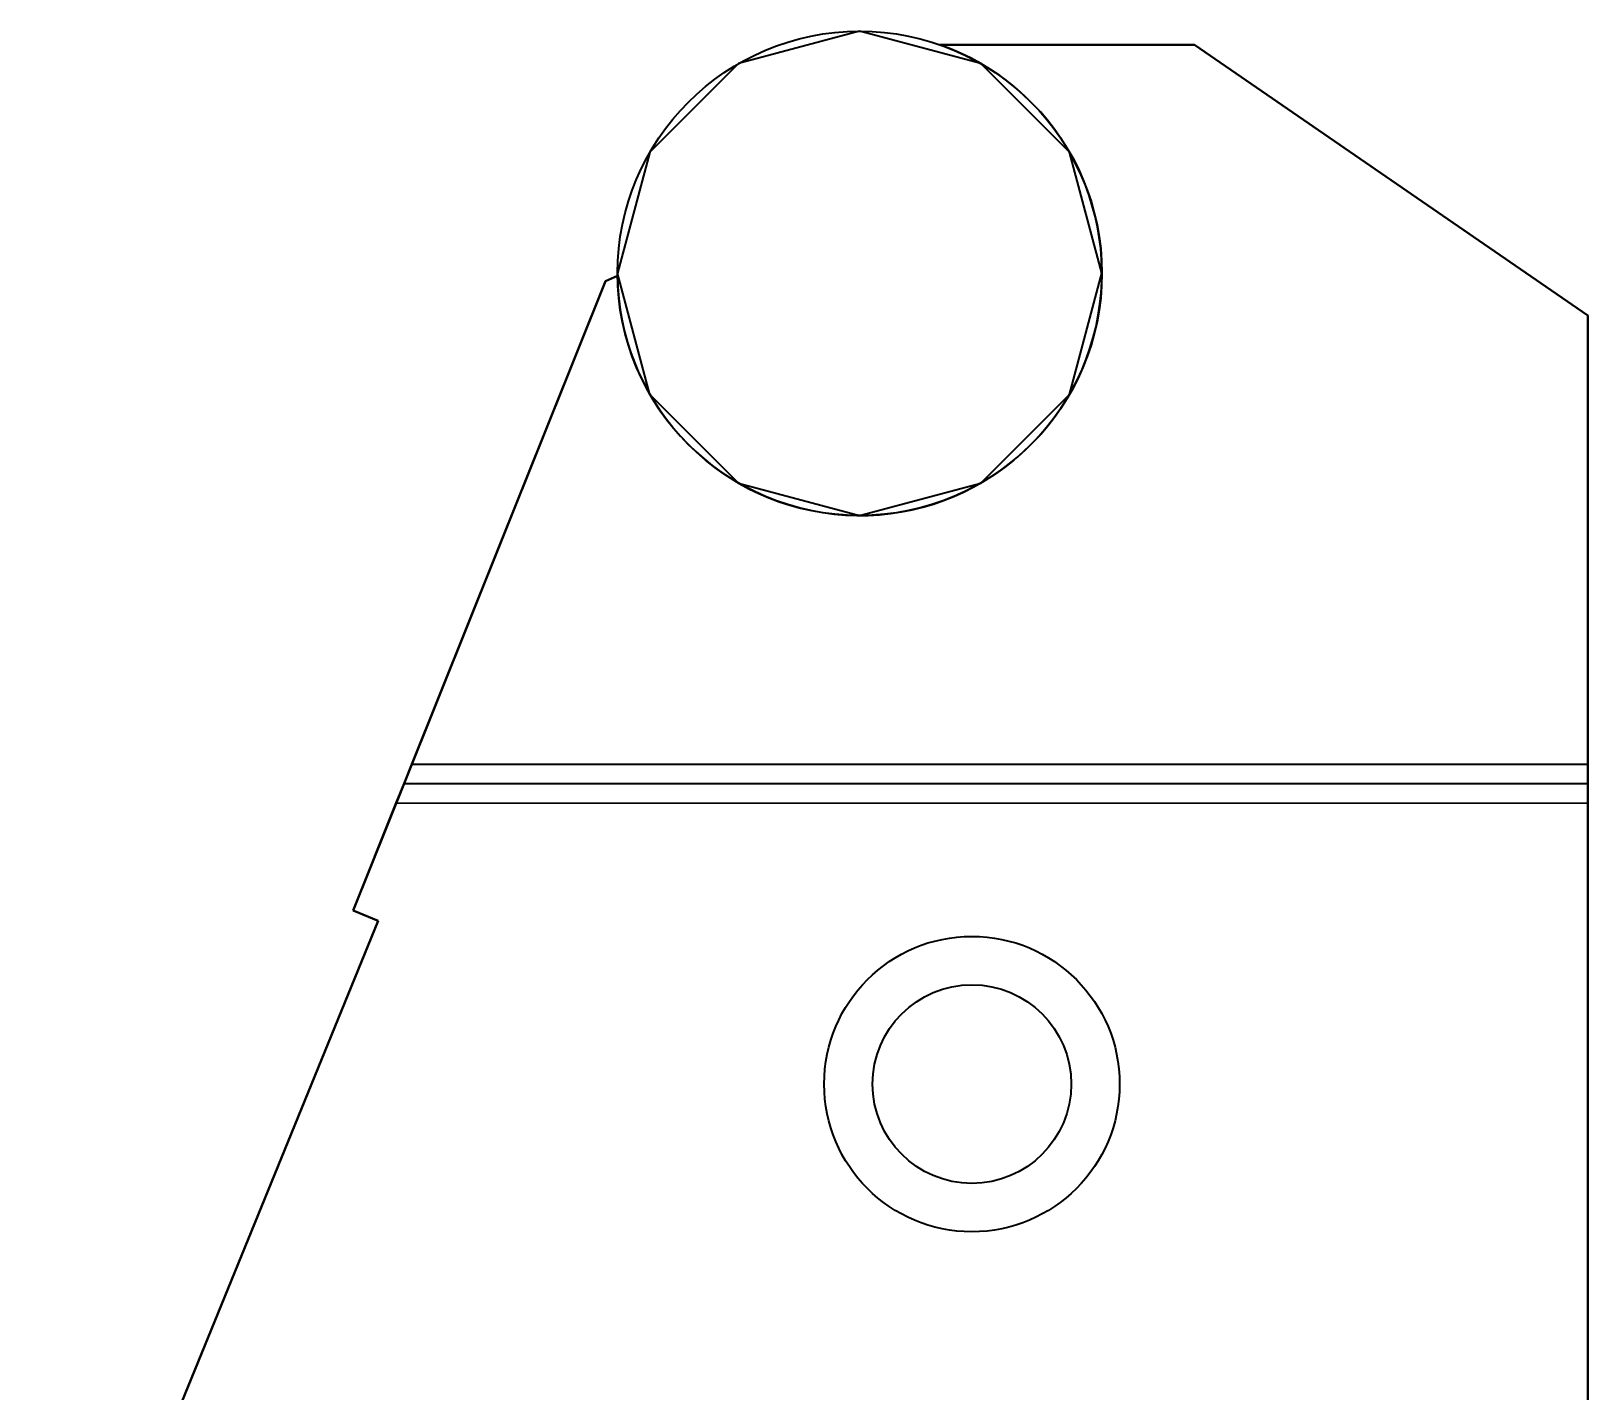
# Model space of a CAD drawing. Header units: millimetres. Extents: x -278 to 308, y -753 to -403.
# Drawn here: x 147.4 to 308.1, y -543.8 to -403.3 of the extents above; entities that cross this region are included whole.
import ezdxf

# ---------------------------------------------------------------- set-up
doc = ezdxf.new("R2010")
doc.units = ezdxf.units.MM
doc.header["$LTSCALE"] = 5
doc.linetypes.add('AUSGEZOGEN', pattern=[0])
doc.layers.add('2', color=7, linetype='Continuous')

# ---------------------------------------------------------------- blocks, each defined once
blk = doc.blocks.new('AnonymMegaMac_nNn026')
at = {"layer": '2', "color": 7, "linetype": 'AUSGEZOGEN', "lineweight": 35}
for p, q in [((267.45, -404.74), (241.17, -404.74)), ((241.17, -404.74), (267.45, -404.74)), ((267.45, -404.74), (241.17, -404.74)), ((241.17, -404.74), (267.45, -404.74)), ((308.05, -432.69), (267.45, -404.74)), ((267.45, -404.74), (308.05, -432.69)), ((308.05, -432.69), (267.45, -404.74)), ((267.45, -404.74), (308.05, -432.69)), ((207.9, -428.59), (206.65, -429.14)), ((206.65, -429.14), (207.9, -428.59)), ((207.9, -428.59), (206.65, -429.14)), ((206.65, -429.14), (207.9, -428.59)), ((185.87, -480.99), (206.65, -429.14)), ((206.65, -429.14), (185.87, -480.99)), ((206.65, -429.14), (186.67, -479)), ((186.67, -479), (206.65, -429.14)), ((308.05, -479.04), (308.05, -432.69)), ((308.05, -432.69), (308.05, -481.04)), ((308.05, -432.69), (308.05, -479.04)), ((308.05, -481.04), (308.05, -432.69)), ((186.67, -479), (185.87, -480.99)), ((186.67, -479), (308.05, -479.04)), ((308.05, -479.04), (308.05, -481.04)), ((180.61, -494.12), (185.87, -480.99)), ((185.87, -480.99), (180.61, -494.12)), ((185.07, -482.99), (185.87, -480.99)), ((308.05, -481.04), (185.87, -480.99)), ((185.87, -480.99), (308.05, -481.04)), ((308.05, -481.04), (185.87, -480.99)), ((308.05, -481.04), (185.87, -480.99)), ((185.87, -480.99), (308.05, -481.04)), ((308.05, -481.04), (185.87, -480.99)), ((308.05, -481.04), (308.05, -593.34)), ((308.05, -483.04), (308.05, -481.04)), ((308.05, -593.34), (308.05, -481.04)), ((180.61, -494.12), (185.07, -482.99)), ((185.07, -482.99), (180.61, -494.12)), ((185.07, -482.99), (308.05, -483.04)), ((308.05, -483.04), (308.05, -722.02)), ((308.05, -722.02), (308.05, -483.04)), ((183.21, -495.18), (180.61, -494.12)), ((183.21, -495.18), (180.61, -494.12)), ((180.61, -494.12), (183.21, -495.18)), ((180.61, -494.12), (183.21, -495.18)), ((147.38, -582.87), (183.21, -495.18)), ((183.21, -495.18), (147.38, -582.87)), ((151.13, -573.71), (183.21, -495.18)), ((183.21, -495.18), (151.13, -573.71))]:
    blk.add_line(p, q, dxfattribs=at)
for radius in [15.25, 10.25]:
    blk.add_circle((244.48, -512.03), radius, dxfattribs=at)
blk.add_arc((232.9, -428.33), 25, 180.5935, 70.672, dxfattribs=at)
blk.add_arc((232.9, -428.33), 25, 180.5935, 70.672, dxfattribs=at)
blk = doc.blocks.new('AnonymMegaMac_nNn025')
blk.add_blockref('AnonymMegaMac_nNn026', (0, 0))
blk = doc.blocks.new('AnonymMegaMac_nNn024')
blk.add_blockref('AnonymMegaMac_nNn025', (0, 0))
blk = doc.blocks.new('AnonymMegaMac_nNn027')
at = {"layer": '2', "color": 7, "linetype": 'AUSGEZOGEN', "lineweight": 35}
for p, q in [((267.45, -404.74), (241.17, -404.74)), ((241.17, -404.74), (267.45, -404.74)), ((267.45, -404.74), (241.17, -404.74)), ((241.17, -404.74), (267.45, -404.74)), ((308.05, -432.69), (267.45, -404.74)), ((267.45, -404.74), (308.05, -432.69)), ((308.05, -432.69), (267.45, -404.74)), ((267.45, -404.74), (308.05, -432.69)), ((207.9, -428.59), (206.65, -429.14)), ((206.65, -429.14), (207.9, -428.59)), ((207.9, -428.59), (206.65, -429.14)), ((206.65, -429.14), (207.9, -428.59)), ((206.65, -429.14), (186.67, -479)), ((186.67, -479), (206.65, -429.14)), ((186.67, -479), (206.65, -429.14)), ((206.65, -429.14), (186.67, -479)), ((308.05, -479.04), (308.05, -432.69)), ((308.05, -432.69), (308.05, -479.04)), ((308.05, -432.69), (308.05, -479.04)), ((308.05, -479.04), (308.05, -432.69)), ((186.67, -479), (185.87, -480.99)), ((185.87, -480.99), (186.67, -479)), ((308.05, -479.04), (186.67, -479)), ((186.67, -479), (308.05, -479.04)), ((186.67, -479), (308.05, -479.04)), ((308.05, -479.04), (186.67, -479)), ((308.05, -481.04), (308.05, -479.04)), ((308.05, -479.04), (308.05, -481.04)), ((180.61, -494.12), (185.87, -480.99)), ((185.87, -480.99), (180.61, -494.12)), ((185.87, -480.99), (180.61, -494.12)), ((180.61, -494.12), (185.87, -480.99)), ((308.05, -481.04), (185.87, -480.99)), ((185.87, -480.99), (308.05, -481.04)), ((308.05, -481.04), (185.87, -480.99)), ((185.87, -480.99), (308.05, -481.04)), ((308.05, -593.34), (308.05, -481.04)), ((308.05, -722.02), (308.05, -481.04)), ((308.05, -481.04), (308.05, -593.34)), ((308.05, -481.04), (308.05, -722.02)), ((183.21, -495.18), (180.61, -494.12)), ((180.61, -494.12), (183.21, -495.18)), ((180.61, -494.12), (183.21, -495.18)), ((183.21, -495.18), (180.61, -494.12)), ((183.21, -495.18), (147.38, -582.87)), ((147.38, -582.87), (183.21, -495.18)), ((183.21, -495.18), (151.13, -573.71)), ((151.13, -573.71), (183.21, -495.18))]:
    blk.add_line(p, q, dxfattribs=at)
blk.add_circle((244.48, -512.03), 10.25, dxfattribs=at)
blk.add_circle((244.48, -512.03), 10.25, dxfattribs=at)
blk.add_arc((232.9, -428.33), 25, 180.5935, 70.672, dxfattribs=at)
blk.add_arc((232.9, -428.33), 25, 180.5935, 70.672, dxfattribs=at)
blk = doc.blocks.new('AnonymMegaMac_nNn028')
at = {"layer": '2', "color": 7, "linetype": 'AUSGEZOGEN', "lineweight": 35}
for p, q in [((267.45, -404.74), (241.17, -404.74)), ((241.17, -404.74), (267.45, -404.74)), ((267.45, -404.74), (241.17, -404.74)), ((241.17, -404.74), (267.45, -404.74)), ((308.05, -432.69), (267.45, -404.74)), ((267.45, -404.74), (308.05, -432.69)), ((308.05, -432.69), (267.45, -404.74)), ((267.45, -404.74), (308.05, -432.69)), ((207.9, -428.59), (206.65, -429.14)), ((206.65, -429.14), (207.9, -428.59)), ((207.9, -428.59), (206.65, -429.14)), ((206.65, -429.14), (207.9, -428.59)), ((206.65, -429.14), (186.67, -479)), ((186.67, -479), (206.65, -429.14)), ((186.67, -479), (206.65, -429.14)), ((206.65, -429.14), (186.67, -479)), ((308.05, -479.04), (308.05, -432.69)), ((308.05, -432.69), (308.05, -479.04)), ((308.05, -432.69), (308.05, -479.04)), ((308.05, -479.04), (308.05, -432.69)), ((186.67, -479), (185.87, -480.99)), ((185.87, -480.99), (186.67, -479)), ((308.05, -479.04), (186.67, -479)), ((186.67, -479), (308.05, -479.04)), ((186.67, -479), (308.05, -479.04)), ((308.05, -479.04), (186.67, -479)), ((308.05, -481.04), (308.05, -479.04)), ((308.05, -479.04), (308.05, -481.04)), ((185.87, -480.99), (180.61, -494.12)), ((180.61, -494.12), (185.87, -480.99)), ((185.87, -480.99), (180.61, -494.12)), ((180.61, -494.12), (185.87, -480.99)), ((308.05, -481.04), (185.87, -480.99)), ((308.05, -481.04), (185.87, -480.99)), ((185.87, -480.99), (308.05, -481.04)), ((185.87, -480.99), (308.05, -481.04)), ((308.05, -593.34), (308.05, -481.04)), ((308.05, -722.02), (308.05, -481.04)), ((308.05, -481.04), (308.05, -593.34)), ((308.05, -481.04), (308.05, -722.02)), ((180.61, -494.12), (183.21, -495.18)), ((183.21, -495.18), (180.61, -494.12)), ((180.61, -494.12), (183.21, -495.18)), ((183.21, -495.18), (180.61, -494.12)), ((183.21, -495.18), (147.38, -582.87)), ((147.38, -582.87), (183.21, -495.18)), ((183.21, -495.18), (151.13, -573.71)), ((151.13, -573.71), (183.21, -495.18))]:
    blk.add_line(p, q, dxfattribs=at)
for radius in [15.25, 10.25]:
    blk.add_circle((244.48, -512.03), radius, dxfattribs=at)
blk.add_arc((232.9, -428.33), 25, 180.5935, 70.672, dxfattribs=at)
blk.add_arc((232.9, -428.33), 25, 180.5935, 70.672, dxfattribs=at)
blk = doc.blocks.new('AnonymMegaMac_nNn029')
at = {"layer": '2', "color": 7, "linetype": 'AUSGEZOGEN', "lineweight": 35}
for p, q in [((267.45, -404.74), (241.17, -404.74)), ((241.17, -404.74), (267.45, -404.74)), ((267.45, -404.74), (241.17, -404.74)), ((241.17, -404.74), (267.45, -404.74)), ((308.05, -432.69), (267.45, -404.74)), ((267.45, -404.74), (308.05, -432.69)), ((308.05, -432.69), (267.45, -404.74)), ((267.45, -404.74), (308.05, -432.69)), ((207.9, -428.59), (206.65, -429.14)), ((206.65, -429.14), (207.9, -428.59)), ((207.9, -428.59), (206.65, -429.14)), ((206.65, -429.14), (207.9, -428.59)), ((206.65, -429.14), (186.67, -479)), ((186.67, -479), (206.65, -429.14)), ((186.67, -479), (206.65, -429.14)), ((206.65, -429.14), (186.67, -479)), ((308.05, -479.04), (308.05, -432.69)), ((308.05, -432.69), (308.05, -479.04)), ((308.05, -432.69), (308.05, -479.04)), ((308.05, -479.04), (308.05, -432.69)), ((186.67, -479), (185.87, -480.99)), ((185.87, -480.99), (186.67, -479)), ((308.05, -479.04), (186.67, -479)), ((186.67, -479), (308.05, -479.04)), ((186.67, -479), (308.05, -479.04)), ((308.05, -479.04), (186.67, -479)), ((308.05, -481.04), (308.05, -479.04)), ((308.05, -479.04), (308.05, -481.04)), ((180.61, -494.12), (185.87, -480.99)), ((185.87, -480.99), (180.61, -494.12)), ((185.87, -480.99), (180.61, -494.12)), ((180.61, -494.12), (185.87, -480.99)), ((308.05, -481.04), (185.87, -480.99)), ((185.87, -480.99), (308.05, -481.04)), ((308.05, -481.04), (185.87, -480.99)), ((185.87, -480.99), (308.05, -481.04)), ((308.05, -593.34), (308.05, -481.04)), ((308.05, -722.02), (308.05, -481.04)), ((308.05, -481.04), (308.05, -593.34)), ((308.05, -481.04), (308.05, -722.02)), ((183.21, -495.18), (180.61, -494.12)), ((180.61, -494.12), (183.21, -495.18)), ((180.61, -494.12), (183.21, -495.18)), ((183.21, -495.18), (180.61, -494.12)), ((183.21, -495.18), (147.38, -582.87)), ((147.38, -582.87), (183.21, -495.18)), ((183.21, -495.18), (151.13, -573.71)), ((151.13, -573.71), (183.21, -495.18))]:
    blk.add_line(p, q, dxfattribs=at)
blk.add_circle((244.48, -512.03), 10.25, dxfattribs=at)
blk.add_circle((244.48, -512.03), 10.25, dxfattribs=at)
blk.add_arc((232.9, -428.33), 25, 180.5935, 70.672, dxfattribs=at)
blk.add_arc((232.9, -428.33), 25, 180.5935, 70.672, dxfattribs=at)
blk = doc.blocks.new('AnonymMegaMac_nNn030')
at = {"layer": '2', "color": 7, "linetype": 'AUSGEZOGEN', "lineweight": 35}
for p, q in [((267.45, -404.74), (241.17, -404.74)), ((241.17, -404.74), (267.45, -404.74)), ((267.45, -404.74), (241.17, -404.74)), ((241.17, -404.74), (267.45, -404.74)), ((308.05, -432.69), (267.45, -404.74)), ((267.45, -404.74), (308.05, -432.69)), ((308.05, -432.69), (267.45, -404.74)), ((267.45, -404.74), (308.05, -432.69)), ((207.9, -428.59), (206.65, -429.14)), ((206.65, -429.14), (207.9, -428.59)), ((207.9, -428.59), (206.65, -429.14)), ((206.65, -429.14), (207.9, -428.59)), ((206.65, -429.14), (186.67, -479)), ((186.67, -479), (206.65, -429.14)), ((186.67, -479), (206.65, -429.14)), ((206.65, -429.14), (186.67, -479)), ((308.05, -479.04), (308.05, -432.69)), ((308.05, -432.69), (308.05, -479.04)), ((308.05, -432.69), (308.05, -479.04)), ((308.05, -479.04), (308.05, -432.69)), ((186.67, -479), (185.87, -480.99)), ((185.87, -480.99), (186.67, -479)), ((308.05, -479.04), (186.67, -479)), ((186.67, -479), (308.05, -479.04)), ((186.67, -479), (308.05, -479.04)), ((308.05, -479.04), (186.67, -479)), ((308.05, -481.04), (308.05, -479.04)), ((308.05, -479.04), (308.05, -481.04)), ((180.61, -494.12), (185.87, -480.99)), ((185.87, -480.99), (180.61, -494.12)), ((185.87, -480.99), (180.61, -494.12)), ((180.61, -494.12), (185.87, -480.99)), ((308.05, -481.04), (185.87, -480.99)), ((185.87, -480.99), (308.05, -481.04)), ((308.05, -481.04), (185.87, -480.99)), ((185.87, -480.99), (308.05, -481.04)), ((308.05, -593.34), (308.05, -481.04)), ((308.05, -722.02), (308.05, -481.04)), ((308.05, -481.04), (308.05, -593.34)), ((308.05, -481.04), (308.05, -722.02)), ((183.21, -495.18), (180.61, -494.12)), ((180.61, -494.12), (183.21, -495.18)), ((180.61, -494.12), (183.21, -495.18)), ((183.21, -495.18), (180.61, -494.12)), ((183.21, -495.18), (147.38, -582.87)), ((147.38, -582.87), (183.21, -495.18)), ((183.21, -495.18), (151.13, -573.71)), ((151.13, -573.71), (183.21, -495.18))]:
    blk.add_line(p, q, dxfattribs=at)
blk.add_circle((244.48, -512.03), 10.25, dxfattribs=at)
blk.add_circle((244.48, -512.03), 10.25, dxfattribs=at)
blk.add_arc((232.9, -428.33), 25, 180.5935, 70.672, dxfattribs=at)
blk.add_arc((232.9, -428.33), 25, 180.5935, 70.672, dxfattribs=at)
blk = doc.blocks.new('AnonymMegaMac_nNn031')
at = {"layer": '2', "color": 7, "linetype": 'AUSGEZOGEN', "lineweight": 35}
for p, q in [((267.45, -404.74), (241.17, -404.74)), ((241.17, -404.74), (267.45, -404.74)), ((267.45, -404.74), (241.17, -404.74)), ((241.17, -404.74), (267.45, -404.74)), ((308.05, -432.69), (267.45, -404.74)), ((267.45, -404.74), (308.05, -432.69)), ((308.05, -432.69), (267.45, -404.74)), ((267.45, -404.74), (308.05, -432.69)), ((207.9, -428.59), (206.65, -429.14)), ((206.65, -429.14), (207.9, -428.59)), ((207.9, -428.59), (206.65, -429.14)), ((206.65, -429.14), (207.9, -428.59)), ((206.65, -429.14), (186.67, -479)), ((186.67, -479), (206.65, -429.14)), ((186.67, -479), (206.65, -429.14)), ((206.65, -429.14), (186.67, -479)), ((308.05, -479.04), (308.05, -432.69)), ((308.05, -432.69), (308.05, -479.04)), ((308.05, -432.69), (308.05, -479.04)), ((308.05, -479.04), (308.05, -432.69)), ((186.67, -479), (185.87, -480.99)), ((185.87, -480.99), (186.67, -479)), ((308.05, -479.04), (186.67, -479)), ((186.67, -479), (308.05, -479.04)), ((186.67, -479), (308.05, -479.04)), ((308.05, -479.04), (186.67, -479)), ((308.05, -481.04), (308.05, -479.04)), ((308.05, -479.04), (308.05, -481.04)), ((180.61, -494.12), (185.87, -480.99)), ((185.87, -480.99), (180.61, -494.12)), ((185.87, -480.99), (180.61, -494.12)), ((180.61, -494.12), (185.87, -480.99)), ((308.05, -481.04), (185.87, -480.99)), ((185.87, -480.99), (308.05, -481.04)), ((308.05, -481.04), (185.87, -480.99)), ((185.87, -480.99), (308.05, -481.04)), ((308.05, -593.34), (308.05, -481.04)), ((308.05, -722.02), (308.05, -481.04)), ((308.05, -481.04), (308.05, -593.34)), ((308.05, -481.04), (308.05, -722.02)), ((183.21, -495.18), (180.61, -494.12)), ((180.61, -494.12), (183.21, -495.18)), ((180.61, -494.12), (183.21, -495.18)), ((183.21, -495.18), (180.61, -494.12)), ((183.21, -495.18), (147.38, -582.87)), ((147.38, -582.87), (183.21, -495.18)), ((183.21, -495.18), (151.13, -573.71)), ((151.13, -573.71), (183.21, -495.18))]:
    blk.add_line(p, q, dxfattribs=at)
blk.add_circle((244.48, -512.03), 10.25, dxfattribs=at)
blk.add_circle((244.48, -512.03), 10.25, dxfattribs=at)
blk.add_arc((232.9, -428.33), 25, 180.5935, 70.672, dxfattribs=at)
blk.add_arc((232.9, -428.33), 25, 180.5935, 70.672, dxfattribs=at)
blk = doc.blocks.new('AnonymMegaMac_nNn034')
at = {"layer": '2', "color": 7, "linetype": 'AUSGEZOGEN', "lineweight": 35}
for p, q in [((267.45, -404.74), (241.17, -404.74)), ((241.17, -404.74), (267.45, -404.74)), ((267.45, -404.74), (241.17, -404.74)), ((241.17, -404.74), (267.45, -404.74)), ((308.05, -432.69), (267.45, -404.74)), ((267.45, -404.74), (308.05, -432.69)), ((308.05, -432.69), (267.45, -404.74)), ((267.45, -404.74), (308.05, -432.69)), ((207.9, -428.59), (206.65, -429.14)), ((206.65, -429.14), (207.9, -428.59)), ((207.9, -428.59), (206.65, -429.14)), ((206.65, -429.14), (207.9, -428.59)), ((185.87, -480.99), (206.65, -429.14)), ((206.65, -429.14), (185.87, -480.99)), ((206.65, -429.14), (186.67, -479)), ((186.67, -479), (206.65, -429.14)), ((308.05, -479.04), (308.05, -432.69)), ((308.05, -432.69), (308.05, -481.04)), ((308.05, -432.69), (308.05, -479.04)), ((308.05, -481.04), (308.05, -432.69)), ((186.67, -479), (185.87, -480.99)), ((186.67, -479), (308.05, -479.04)), ((308.05, -479.04), (308.05, -481.04)), ((180.61, -494.12), (185.87, -480.99)), ((185.87, -480.99), (180.61, -494.12)), ((185.07, -482.99), (185.87, -480.99)), ((308.05, -481.04), (185.87, -480.99)), ((185.87, -480.99), (308.05, -481.04)), ((308.05, -481.04), (185.87, -480.99)), ((308.05, -481.04), (185.87, -480.99)), ((185.87, -480.99), (308.05, -481.04)), ((308.05, -481.04), (185.87, -480.99)), ((308.05, -481.04), (308.05, -593.34)), ((308.05, -483.04), (308.05, -481.04)), ((308.05, -593.34), (308.05, -481.04)), ((180.61, -494.12), (185.07, -482.99)), ((185.07, -482.99), (180.61, -494.12)), ((185.07, -482.99), (308.05, -483.04)), ((308.05, -483.04), (308.05, -722.02)), ((308.05, -722.02), (308.05, -483.04)), ((183.21, -495.18), (180.61, -494.12)), ((183.21, -495.18), (180.61, -494.12)), ((180.61, -494.12), (183.21, -495.18)), ((180.61, -494.12), (183.21, -495.18)), ((147.38, -582.87), (183.21, -495.18)), ((183.21, -495.18), (147.38, -582.87)), ((151.13, -573.71), (183.21, -495.18)), ((183.21, -495.18), (151.13, -573.71))]:
    blk.add_line(p, q, dxfattribs=at)
for radius in [15.25, 10.25]:
    blk.add_circle((244.48, -512.03), radius, dxfattribs=at)
blk.add_arc((232.9, -428.33), 25, 180.5935, 70.672, dxfattribs=at)
blk.add_arc((232.9, -428.33), 25, 180.5935, 70.672, dxfattribs=at)
blk = doc.blocks.new('AnonymMegaMac_nNn033')
blk.add_blockref('AnonymMegaMac_nNn034', (0, 0))
blk = doc.blocks.new('AnonymMegaMac_nNn032')
blk.add_blockref('AnonymMegaMac_nNn033', (0, 0))
blk = doc.blocks.new('AnonymMegaMac_nNn035')
at = {"layer": '2', "color": 7, "linetype": 'AUSGEZOGEN', "lineweight": 35}
for p, q in [((267.45, -404.74), (241.17, -404.74)), ((241.17, -404.74), (267.45, -404.74)), ((267.45, -404.74), (241.17, -404.74)), ((241.17, -404.74), (267.45, -404.74)), ((308.05, -432.69), (267.45, -404.74)), ((267.45, -404.74), (308.05, -432.69)), ((308.05, -432.69), (267.45, -404.74)), ((267.45, -404.74), (308.05, -432.69)), ((207.9, -428.59), (206.65, -429.14)), ((206.65, -429.14), (207.9, -428.59)), ((207.9, -428.59), (206.65, -429.14)), ((206.65, -429.14), (207.9, -428.59)), ((206.65, -429.14), (186.67, -479)), ((186.67, -479), (206.65, -429.14)), ((186.67, -479), (206.65, -429.14)), ((206.65, -429.14), (186.67, -479)), ((308.05, -479.04), (308.05, -432.69)), ((308.05, -432.69), (308.05, -479.04)), ((308.05, -432.69), (308.05, -479.04)), ((308.05, -479.04), (308.05, -432.69)), ((186.67, -479), (185.87, -480.99)), ((185.87, -480.99), (186.67, -479)), ((308.05, -479.04), (186.67, -479)), ((186.67, -479), (308.05, -479.04)), ((186.67, -479), (308.05, -479.04)), ((308.05, -479.04), (186.67, -479)), ((308.05, -481.04), (308.05, -479.04)), ((308.05, -479.04), (308.05, -481.04)), ((180.61, -494.12), (185.87, -480.99)), ((185.87, -480.99), (180.61, -494.12)), ((185.87, -480.99), (180.61, -494.12)), ((180.61, -494.12), (185.87, -480.99)), ((308.05, -481.04), (185.87, -480.99)), ((185.87, -480.99), (308.05, -481.04)), ((308.05, -481.04), (185.87, -480.99)), ((185.87, -480.99), (308.05, -481.04)), ((308.05, -593.34), (308.05, -481.04)), ((308.05, -722.02), (308.05, -481.04)), ((308.05, -481.04), (308.05, -593.34)), ((308.05, -481.04), (308.05, -722.02)), ((183.21, -495.18), (180.61, -494.12)), ((180.61, -494.12), (183.21, -495.18)), ((180.61, -494.12), (183.21, -495.18)), ((183.21, -495.18), (180.61, -494.12)), ((183.21, -495.18), (147.38, -582.87)), ((147.38, -582.87), (183.21, -495.18)), ((183.21, -495.18), (151.13, -573.71)), ((151.13, -573.71), (183.21, -495.18))]:
    blk.add_line(p, q, dxfattribs=at)
blk.add_circle((244.48, -512.03), 10.25, dxfattribs=at)
blk.add_circle((244.48, -512.03), 10.25, dxfattribs=at)
blk.add_arc((232.9, -428.33), 25, 180.5935, 70.672, dxfattribs=at)
blk.add_arc((232.9, -428.33), 25, 180.5935, 70.672, dxfattribs=at)
blk = doc.blocks.new('AnonymMegaMac_nNn036')
at = {"layer": '2', "color": 7, "linetype": 'AUSGEZOGEN', "lineweight": 35}
for p, q in [((267.45, -404.74), (241.17, -404.74)), ((241.17, -404.74), (267.45, -404.74)), ((267.45, -404.74), (241.17, -404.74)), ((241.17, -404.74), (267.45, -404.74)), ((308.05, -432.69), (267.45, -404.74)), ((267.45, -404.74), (308.05, -432.69)), ((308.05, -432.69), (267.45, -404.74)), ((267.45, -404.74), (308.05, -432.69)), ((207.9, -428.59), (206.65, -429.14)), ((206.65, -429.14), (207.9, -428.59)), ((207.9, -428.59), (206.65, -429.14)), ((206.65, -429.14), (207.9, -428.59)), ((206.65, -429.14), (186.67, -479)), ((186.67, -479), (206.65, -429.14)), ((186.67, -479), (206.65, -429.14)), ((206.65, -429.14), (186.67, -479)), ((308.05, -479.04), (308.05, -432.69)), ((308.05, -432.69), (308.05, -479.04)), ((308.05, -432.69), (308.05, -479.04)), ((308.05, -479.04), (308.05, -432.69)), ((186.67, -479), (185.87, -480.99)), ((185.87, -480.99), (186.67, -479)), ((308.05, -479.04), (186.67, -479)), ((186.67, -479), (308.05, -479.04)), ((186.67, -479), (308.05, -479.04)), ((308.05, -479.04), (186.67, -479)), ((308.05, -481.04), (308.05, -479.04)), ((308.05, -479.04), (308.05, -481.04)), ((185.87, -480.99), (180.61, -494.12)), ((180.61, -494.12), (185.87, -480.99)), ((185.87, -480.99), (180.61, -494.12)), ((180.61, -494.12), (185.87, -480.99)), ((308.05, -481.04), (185.87, -480.99)), ((308.05, -481.04), (185.87, -480.99)), ((185.87, -480.99), (308.05, -481.04)), ((185.87, -480.99), (308.05, -481.04)), ((308.05, -593.34), (308.05, -481.04)), ((308.05, -722.02), (308.05, -481.04)), ((308.05, -481.04), (308.05, -593.34)), ((308.05, -481.04), (308.05, -722.02)), ((180.61, -494.12), (183.21, -495.18)), ((183.21, -495.18), (180.61, -494.12)), ((180.61, -494.12), (183.21, -495.18)), ((183.21, -495.18), (180.61, -494.12)), ((183.21, -495.18), (147.38, -582.87)), ((147.38, -582.87), (183.21, -495.18)), ((183.21, -495.18), (151.13, -573.71)), ((151.13, -573.71), (183.21, -495.18))]:
    blk.add_line(p, q, dxfattribs=at)
for radius in [15.25, 10.25]:
    blk.add_circle((244.48, -512.03), radius, dxfattribs=at)
blk.add_arc((232.9, -428.33), 25, 180.5935, 70.672, dxfattribs=at)
blk.add_arc((232.9, -428.33), 25, 180.5935, 70.672, dxfattribs=at)
blk = doc.blocks.new('AnonymMegaMac_nNn037')
at = {"layer": '2', "color": 7, "linetype": 'AUSGEZOGEN', "lineweight": 35}
for p, q in [((267.45, -404.74), (241.17, -404.74)), ((241.17, -404.74), (267.45, -404.74)), ((267.45, -404.74), (241.17, -404.74)), ((241.17, -404.74), (267.45, -404.74)), ((308.05, -432.69), (267.45, -404.74)), ((267.45, -404.74), (308.05, -432.69)), ((308.05, -432.69), (267.45, -404.74)), ((267.45, -404.74), (308.05, -432.69)), ((207.9, -428.59), (206.65, -429.14)), ((206.65, -429.14), (207.9, -428.59)), ((207.9, -428.59), (206.65, -429.14)), ((206.65, -429.14), (207.9, -428.59)), ((206.65, -429.14), (186.67, -479)), ((186.67, -479), (206.65, -429.14)), ((186.67, -479), (206.65, -429.14)), ((206.65, -429.14), (186.67, -479)), ((308.05, -479.04), (308.05, -432.69)), ((308.05, -432.69), (308.05, -479.04)), ((308.05, -432.69), (308.05, -479.04)), ((308.05, -479.04), (308.05, -432.69)), ((186.67, -479), (185.87, -480.99)), ((185.87, -480.99), (186.67, -479)), ((308.05, -479.04), (186.67, -479)), ((186.67, -479), (308.05, -479.04)), ((186.67, -479), (308.05, -479.04)), ((308.05, -479.04), (186.67, -479)), ((308.05, -481.04), (308.05, -479.04)), ((308.05, -479.04), (308.05, -481.04)), ((180.61, -494.12), (185.87, -480.99)), ((185.87, -480.99), (180.61, -494.12)), ((185.87, -480.99), (180.61, -494.12)), ((180.61, -494.12), (185.87, -480.99)), ((308.05, -481.04), (185.87, -480.99)), ((185.87, -480.99), (308.05, -481.04)), ((308.05, -481.04), (185.87, -480.99)), ((185.87, -480.99), (308.05, -481.04)), ((308.05, -593.34), (308.05, -481.04)), ((308.05, -722.02), (308.05, -481.04)), ((308.05, -481.04), (308.05, -593.34)), ((308.05, -481.04), (308.05, -722.02)), ((183.21, -495.18), (180.61, -494.12)), ((180.61, -494.12), (183.21, -495.18)), ((180.61, -494.12), (183.21, -495.18)), ((183.21, -495.18), (180.61, -494.12)), ((183.21, -495.18), (147.38, -582.87)), ((147.38, -582.87), (183.21, -495.18)), ((183.21, -495.18), (151.13, -573.71)), ((151.13, -573.71), (183.21, -495.18))]:
    blk.add_line(p, q, dxfattribs=at)
blk.add_circle((244.48, -512.03), 10.25, dxfattribs=at)
blk.add_circle((244.48, -512.03), 10.25, dxfattribs=at)
blk.add_arc((232.9, -428.33), 25, 180.5935, 70.672, dxfattribs=at)
blk.add_arc((232.9, -428.33), 25, 180.5935, 70.672, dxfattribs=at)
blk = doc.blocks.new('AnonymMegaMac_nNn038')
at = {"layer": '2', "color": 7, "linetype": 'AUSGEZOGEN', "lineweight": 35}
for p, q in [((267.45, -404.74), (241.17, -404.74)), ((241.17, -404.74), (267.45, -404.74)), ((267.45, -404.74), (241.17, -404.74)), ((241.17, -404.74), (267.45, -404.74)), ((308.05, -432.69), (267.45, -404.74)), ((267.45, -404.74), (308.05, -432.69)), ((308.05, -432.69), (267.45, -404.74)), ((267.45, -404.74), (308.05, -432.69)), ((207.9, -428.59), (206.65, -429.14)), ((206.65, -429.14), (207.9, -428.59)), ((207.9, -428.59), (206.65, -429.14)), ((206.65, -429.14), (207.9, -428.59)), ((206.65, -429.14), (186.67, -479)), ((186.67, -479), (206.65, -429.14)), ((186.67, -479), (206.65, -429.14)), ((206.65, -429.14), (186.67, -479)), ((308.05, -479.04), (308.05, -432.69)), ((308.05, -432.69), (308.05, -479.04)), ((308.05, -432.69), (308.05, -479.04)), ((308.05, -479.04), (308.05, -432.69)), ((186.67, -479), (185.87, -480.99)), ((185.87, -480.99), (186.67, -479)), ((308.05, -479.04), (186.67, -479)), ((186.67, -479), (308.05, -479.04)), ((186.67, -479), (308.05, -479.04)), ((308.05, -479.04), (186.67, -479)), ((308.05, -481.04), (308.05, -479.04)), ((308.05, -479.04), (308.05, -481.04)), ((180.61, -494.12), (185.87, -480.99)), ((185.87, -480.99), (180.61, -494.12)), ((185.87, -480.99), (180.61, -494.12)), ((180.61, -494.12), (185.87, -480.99)), ((308.05, -481.04), (185.87, -480.99)), ((185.87, -480.99), (308.05, -481.04)), ((308.05, -481.04), (185.87, -480.99)), ((185.87, -480.99), (308.05, -481.04)), ((308.05, -593.34), (308.05, -481.04)), ((308.05, -722.02), (308.05, -481.04)), ((308.05, -481.04), (308.05, -593.34)), ((308.05, -481.04), (308.05, -722.02)), ((183.21, -495.18), (180.61, -494.12)), ((180.61, -494.12), (183.21, -495.18)), ((180.61, -494.12), (183.21, -495.18)), ((183.21, -495.18), (180.61, -494.12)), ((183.21, -495.18), (147.38, -582.87)), ((147.38, -582.87), (183.21, -495.18)), ((183.21, -495.18), (151.13, -573.71)), ((151.13, -573.71), (183.21, -495.18))]:
    blk.add_line(p, q, dxfattribs=at)
blk.add_circle((244.48, -512.03), 10.25, dxfattribs=at)
blk.add_circle((244.48, -512.03), 10.25, dxfattribs=at)
blk.add_arc((232.9, -428.33), 25, 180.5935, 70.672, dxfattribs=at)
blk.add_arc((232.9, -428.33), 25, 180.5935, 70.672, dxfattribs=at)
blk = doc.blocks.new('AnonymMegaMac_nNn039')
at = {"layer": '2', "color": 7, "linetype": 'AUSGEZOGEN', "lineweight": 35}
for p, q in [((267.45, -404.74), (241.17, -404.74)), ((241.17, -404.74), (267.45, -404.74)), ((267.45, -404.74), (241.17, -404.74)), ((241.17, -404.74), (267.45, -404.74)), ((308.05, -432.69), (267.45, -404.74)), ((267.45, -404.74), (308.05, -432.69)), ((308.05, -432.69), (267.45, -404.74)), ((267.45, -404.74), (308.05, -432.69)), ((207.9, -428.59), (206.65, -429.14)), ((206.65, -429.14), (207.9, -428.59)), ((207.9, -428.59), (206.65, -429.14)), ((206.65, -429.14), (207.9, -428.59)), ((206.65, -429.14), (186.67, -479)), ((186.67, -479), (206.65, -429.14)), ((186.67, -479), (206.65, -429.14)), ((206.65, -429.14), (186.67, -479)), ((308.05, -479.04), (308.05, -432.69)), ((308.05, -432.69), (308.05, -479.04)), ((308.05, -432.69), (308.05, -479.04)), ((308.05, -479.04), (308.05, -432.69)), ((186.67, -479), (185.87, -480.99)), ((185.87, -480.99), (186.67, -479)), ((308.05, -479.04), (186.67, -479)), ((186.67, -479), (308.05, -479.04)), ((186.67, -479), (308.05, -479.04)), ((308.05, -479.04), (186.67, -479)), ((308.05, -481.04), (308.05, -479.04)), ((308.05, -479.04), (308.05, -481.04)), ((180.61, -494.12), (185.87, -480.99)), ((185.87, -480.99), (180.61, -494.12)), ((185.87, -480.99), (180.61, -494.12)), ((180.61, -494.12), (185.87, -480.99)), ((308.05, -481.04), (185.87, -480.99)), ((185.87, -480.99), (308.05, -481.04)), ((308.05, -481.04), (185.87, -480.99)), ((185.87, -480.99), (308.05, -481.04)), ((308.05, -593.34), (308.05, -481.04)), ((308.05, -722.02), (308.05, -481.04)), ((308.05, -481.04), (308.05, -593.34)), ((308.05, -481.04), (308.05, -722.02)), ((183.21, -495.18), (180.61, -494.12)), ((180.61, -494.12), (183.21, -495.18)), ((180.61, -494.12), (183.21, -495.18)), ((183.21, -495.18), (180.61, -494.12)), ((183.21, -495.18), (147.38, -582.87)), ((147.38, -582.87), (183.21, -495.18)), ((183.21, -495.18), (151.13, -573.71)), ((151.13, -573.71), (183.21, -495.18))]:
    blk.add_line(p, q, dxfattribs=at)
blk.add_circle((244.48, -512.03), 10.25, dxfattribs=at)
blk.add_circle((244.48, -512.03), 10.25, dxfattribs=at)
blk.add_arc((232.9, -428.33), 25, 180.5935, 70.672, dxfattribs=at)
blk.add_arc((232.9, -428.33), 25, 180.5935, 70.672, dxfattribs=at)
blk = doc.blocks.new('AnonymMegaMac_nNn023')
at = {"layer": '2', "color": 7, "linetype": 'AUSGEZOGEN', "lineweight": 35}
for p, q in [((232.89, -403.33), (220.39, -406.68)), ((232.89, -403.33), (220.39, -406.68)), ((245.39, -406.68), (232.89, -403.33)), ((245.39, -406.68), (232.89, -403.33)), ((220.39, -406.68), (211.24, -415.83)), ((220.39, -406.68), (211.24, -415.83)), ((254.54, -415.83), (245.39, -406.68)), ((254.54, -415.83), (245.39, -406.68)), ((211.24, -415.83), (207.89, -428.33)), ((211.24, -415.83), (207.89, -428.33)), ((257.89, -428.33), (254.54, -415.83)), ((257.89, -428.33), (254.54, -415.83)), ((211.24, -440.83), (207.89, -428.33)), ((211.24, -440.83), (207.89, -428.33)), ((254.54, -440.83), (257.89, -428.33)), ((254.54, -440.83), (257.89, -428.33)), ((220.39, -449.98), (211.24, -440.83)), ((220.39, -449.98), (211.24, -440.83)), ((245.39, -449.98), (254.54, -440.83)), ((245.39, -449.98), (254.54, -440.83)), ((220.39, -449.98), (232.89, -453.33)), ((220.39, -449.98), (232.89, -453.33)), ((232.89, -453.33), (245.39, -449.98)), ((232.89, -453.33), (245.39, -449.98))]:
    blk.add_line(p, q, dxfattribs=at)
blk.add_circle((232.9, -428.33), 25, dxfattribs=at)
blk.add_circle((232.9, -428.33), 25, dxfattribs=at)
blk.add_circle((232.9, -428.33), 25, dxfattribs=at)
blk.add_circle((232.9, -428.33), 25, dxfattribs=at)
for name in ['AnonymMegaMac_nNn024', 'AnonymMegaMac_nNn027', 'AnonymMegaMac_nNn028', 'AnonymMegaMac_nNn029', 'AnonymMegaMac_nNn030', 'AnonymMegaMac_nNn031', 'AnonymMegaMac_nNn032', 'AnonymMegaMac_nNn035', 'AnonymMegaMac_nNn036', 'AnonymMegaMac_nNn037', 'AnonymMegaMac_nNn038', 'AnonymMegaMac_nNn039']:
    blk.add_blockref(name, (0, 0))

msp = doc.modelspace()

# ---------------------------------------------------------------- block references
msp.add_blockref('AnonymMegaMac_nNn023', (0, 0))

doc.saveas('drawing.dxf')
